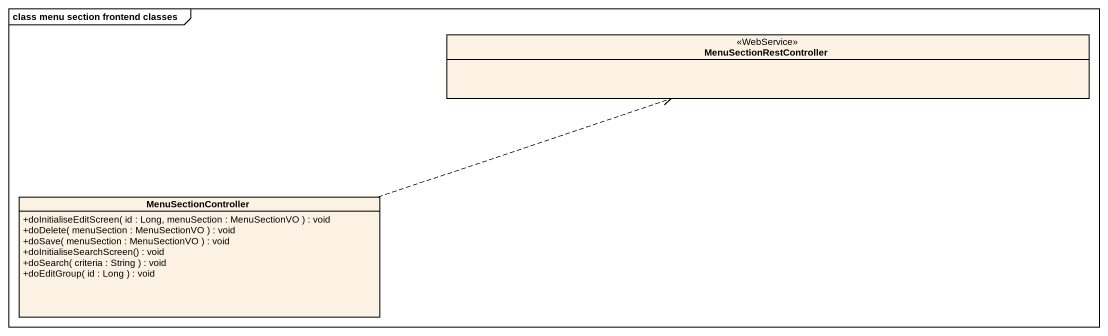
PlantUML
@startuml
mainframe class menu section frontend classes
hide circle
hide empty members
skinparam classAttributeIconSize 0
class MenuSectionRestController <<WebService>>
class MenuSectionController {
  +doInitialiseEditScreen( id : Long, menuSection : MenuSectionVO ) : void
  +doDelete( menuSection : MenuSectionVO ) : void
  +doSave( menuSection : MenuSectionVO ) : void
  +doInitialiseSearchScreen() : void
  +doSearch( criteria : String ) : void
  +doEditGroup( id : Long ) : void
}
MenuSectionController .right.> MenuSectionRestController
@enduml
